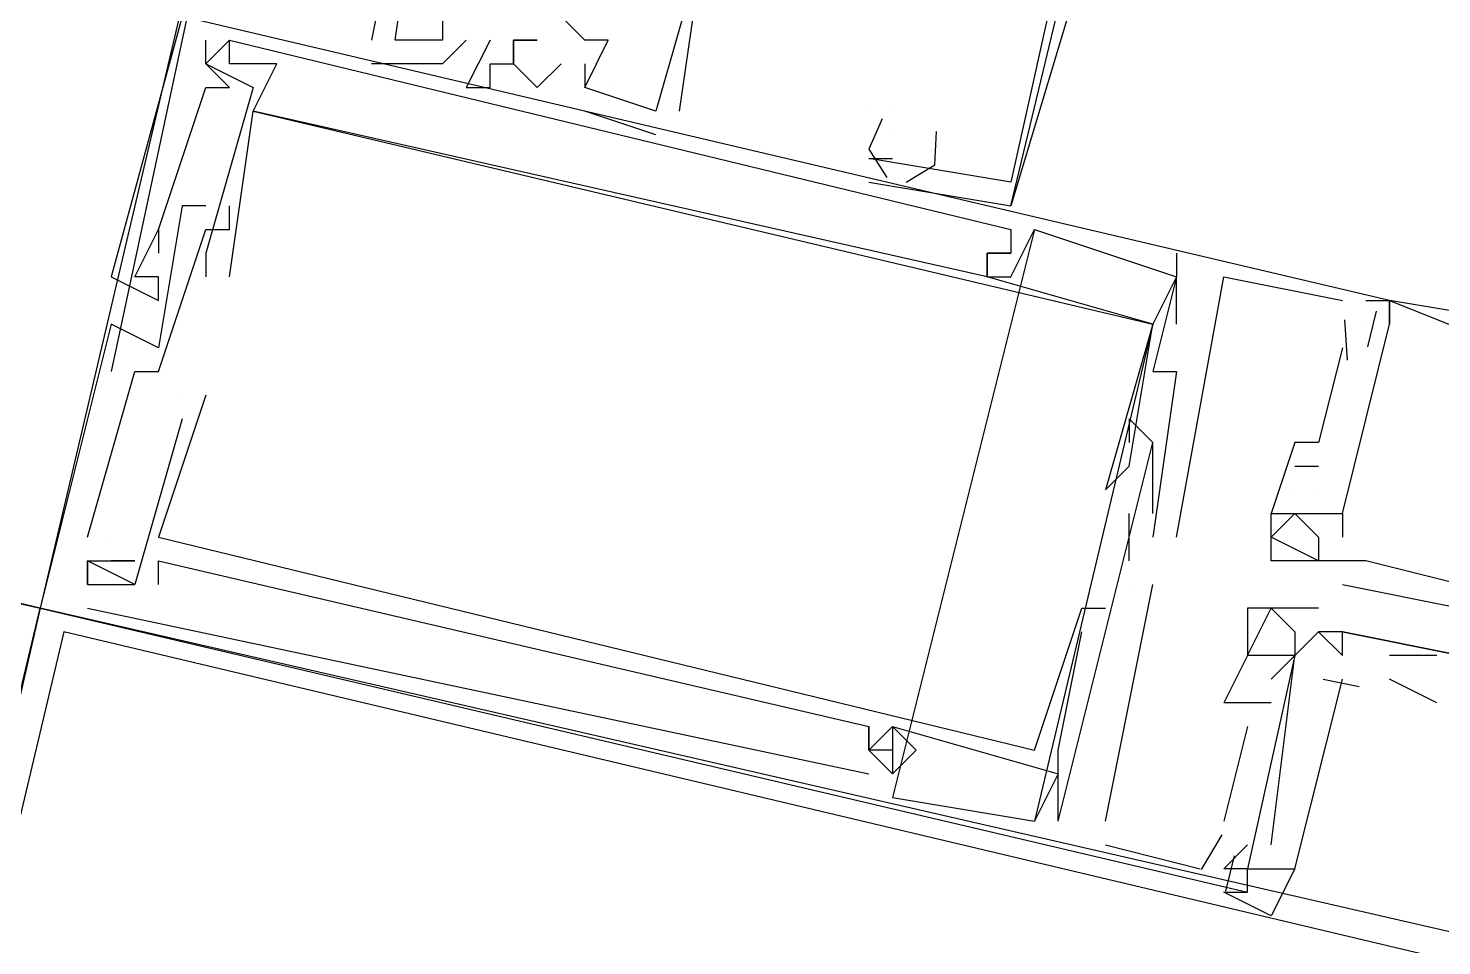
# Model space of a CAD drawing. Header units: feet. Extents: x -84 to 198, y -22 to 181.
# Drawn here: x 130.727 to 131.523, y 90.361 to 90.878 of the extents above; entities that cross this region are included whole.
import ezdxf

# ---------------------------------------------------------------- set-up
doc = ezdxf.new("R2010")
doc.units = ezdxf.units.FT
doc.layers.add('A-LINEA', color=7, linetype='CONTINUOUS')

msp = doc.modelspace()

# ---------------------------------------------------------------- linework, layer by layer
at = {"layer": 'A-LINEA'}
for p, q in [((130.8533, 91.0578), (130.7733, 90.6844)), ((130.84, 91.0044), (130.7333, 90.5511)), ((130.84, 91.0044), (130.7333, 90.5511)), ((131.32, 90.9111), (131.28, 90.7778)), ((131.32, 90.9111), (131.28, 90.7778)), ((131.32, 90.9111), (131.28, 90.7778)), ((130.84, 90.8711), (130.84, 90.8711)), ((130.84, 90.8711), (130.84, 90.8711)), ((130.84, 90.8711), (130.84, 90.8711)), ((130.84, 90.8711), (130.84, 90.8711)), ((130.84, 90.8711), (130.84, 90.8711)), ((130.84, 90.8711), (130.84, 90.8711)), ((130.92, 90.8711), (130.92, 90.8711)), ((130.92, 90.8711), (130.92, 90.8711)), ((130.92, 90.8711), (130.92, 90.8711)), ((130.9333, 90.8711), (130.9333, 90.8711)), ((130.9333, 90.8711), (130.9333, 90.8711)), ((130.9333, 90.8711), (130.9333, 90.8711)), ((130.96, 90.8711), (130.96, 90.8711)), ((130.96, 90.8711), (130.96, 90.8711)), ((130.96, 90.8711), (130.96, 90.8711)), ((130.9733, 90.8711), (130.9733, 90.8711)), ((130.9733, 90.8711), (130.9733, 90.8711)), ((130.9733, 90.8711), (130.9733, 90.8711)), ((130.9867, 90.8711), (130.9867, 90.8711)), ((130.9867, 90.8711), (130.9867, 90.8711)), ((130.9867, 90.8711), (130.9867, 90.8711)), ((131, 90.8711), (131, 90.8711)), ((131, 90.8711), (131, 90.8711)), ((131, 90.8711), (131, 90.8711)), ((131.04, 90.8711), (131.04, 90.8711)), ((131.04, 90.8711), (131.04, 90.8711)), ((131.04, 90.8711), (131.04, 90.8711)), ((131.0533, 90.8711), (131.0533, 90.8711)), ((131.0533, 90.8711), (131.0533, 90.8711)), ((131.0533, 90.8711), (131.0533, 90.8711)), ((130.8267, 90.8578), (130.8267, 90.8578)), ((130.8267, 90.8578), (130.8267, 90.8578)), ((130.8267, 90.8578), (130.8267, 90.8578)), ((130.8267, 90.8578), (130.8267, 90.8578)), ((130.8267, 90.8578), (130.8267, 90.8578)), ((130.8267, 90.8578), (130.8267, 90.8578)), ((130.84, 90.8578), (130.84, 90.8578)), ((130.84, 90.8578), (130.84, 90.8578)), ((130.84, 90.8578), (130.84, 90.8578)), ((130.8667, 90.8578), (130.8667, 90.8578)), ((130.8667, 90.8578), (130.8667, 90.8578)), ((130.8667, 90.8578), (130.8667, 90.8578)), ((130.92, 90.8578), (130.92, 90.8578)), ((130.92, 90.8578), (130.92, 90.8578)), ((130.92, 90.8578), (130.92, 90.8578)), ((130.96, 90.8578), (130.96, 90.8578)), ((130.96, 90.8578), (130.96, 90.8578)), ((130.96, 90.8578), (130.96, 90.8578)), ((130.9867, 90.8578), (130.9867, 90.8578)), ((130.9867, 90.8578), (130.9867, 90.8578)), ((130.9867, 90.8578), (130.9867, 90.8578)), ((131, 90.8578), (131, 90.8578)), ((131, 90.8578), (131, 90.8578)), ((131, 90.8578), (131, 90.8578)), ((131.0267, 90.8578), (131.0267, 90.8578)), ((131.0267, 90.8578), (131.0267, 90.8578)), ((131.0267, 90.8578), (131.0267, 90.8578)), ((131.04, 90.8578), (131.04, 90.8578)), ((131.04, 90.8578), (131.04, 90.8578)), ((131.04, 90.8578), (131.04, 90.8578)), ((130.8267, 90.8444), (130.8267, 90.8444)), ((130.8267, 90.8444), (130.8267, 90.8444)), ((130.8267, 90.8444), (130.8267, 90.8444)), ((130.84, 90.8444), (130.84, 90.8444)), ((130.84, 90.8444), (130.84, 90.8444)), ((130.84, 90.8444), (130.84, 90.8444)), ((130.8533, 90.8444), (130.8533, 90.8444)), ((130.8533, 90.8444), (130.8533, 90.8444)), ((130.8533, 90.8444), (130.8533, 90.8444)), ((130.9733, 90.8444), (130.9733, 90.8444)), ((130.9733, 90.8444), (130.9733, 90.8444)), ((130.9733, 90.8444), (130.9733, 90.8444)), ((130.9867, 90.8444), (130.9867, 90.8444)), ((130.9867, 90.8444), (130.9867, 90.8444)), ((130.9867, 90.8444), (130.9867, 90.8444)), ((131.0133, 90.8444), (131.0133, 90.8444)), ((131.0133, 90.8444), (131.0133, 90.8444)), ((131.0133, 90.8444), (131.0133, 90.8444)), ((131.04, 90.8444), (131.04, 90.8444)), ((131.04, 90.8444), (131.04, 90.8444)), ((131.04, 90.8444), (131.04, 90.8444)), ((131.04, 90.8444), (131.04, 90.8444)), ((131.04, 90.8444), (131.04, 90.8444)), ((131.04, 90.8444), (131.04, 90.8444)), ((131.0533, 90.8444), (131.0533, 90.8444)), ((131.0533, 90.8444), (131.0533, 90.8444)), ((131.0533, 90.8444), (131.0533, 90.8444)), ((130.8533, 90.8311), (130.8533, 90.8311)), ((130.8533, 90.8311), (130.8533, 90.8311)), ((130.8533, 90.8311), (130.8533, 90.8311)), ((130.8533, 90.8311), (130.8533, 90.8311)), ((130.8533, 90.8311), (130.8533, 90.8311)), ((130.8533, 90.8311), (130.8533, 90.8311)), ((131.08, 90.8178), (131.04, 90.8311)), ((131.04, 90.8311), (131.04, 90.8311)), ((131.08, 90.8178), (131.04, 90.8311)), ((131.04, 90.8311), (131.04, 90.8311)), ((131.08, 90.8178), (131.04, 90.8311)), ((131.04, 90.8311), (131.04, 90.8311)), ((131.08, 90.8311), (131.08, 90.8311)), ((131.08, 90.8311), (131.08, 90.8311)), ((131.08, 90.8311), (131.08, 90.8311)), ((131.08, 90.8311), (131.08, 90.8311)), ((131.08, 90.8311), (131.08, 90.8311)), ((131.08, 90.8311), (131.08, 90.8311)), ((131.0933, 90.8311), (131.0933, 90.8311)), ((131.0933, 90.8311), (131.0933, 90.8311)), ((131.0933, 90.8311), (131.0933, 90.8311)), ((131.2, 90.8311), (131.2, 90.8311)), ((131.2, 90.8311), (131.2, 90.8311)), ((131.2, 90.8311), (131.2, 90.8311)), ((131.2, 90.8311), (131.2, 90.8311)), ((131.2, 90.8311), (131.2, 90.8311)), ((131.2, 90.8311), (131.2, 90.8311)), ((131.2133, 90.8311), (131.2133, 90.8311)), ((131.2133, 90.8311), (131.2133, 90.8311)), ((131.2133, 90.8311), (131.2133, 90.8311)), ((131.2133, 90.8311), (131.2133, 90.8311)), ((131.2133, 90.8311), (131.2133, 90.8311)), ((131.2133, 90.8311), (131.2133, 90.8311)), ((131.08, 90.8178), (131.08, 90.8178)), ((131.08, 90.8178), (131.08, 90.8178)), ((131.08, 90.8178), (131.08, 90.8178)), ((131.2133, 90.8178), (131.2133, 90.8178)), ((131.2133, 90.8178), (131.2133, 90.8178)), ((131.2133, 90.8178), (131.2133, 90.8178)), ((131.2, 90.8044), (131.2, 90.8044)), ((131.2, 90.8044), (131.2, 90.8044)), ((131.2, 90.8044), (131.2, 90.8044)), ((131.2, 90.8044), (131.2, 90.8044)), ((131.2, 90.8044), (131.2, 90.8044)), ((131.2, 90.8044), (131.2, 90.8044)), ((131.2, 90.8044), (131.2, 90.8044)), ((131.2, 90.8044), (131.2, 90.8044)), ((131.2, 90.8044), (131.2, 90.8044)), ((131.2133, 90.8044), (131.2133, 90.8044)), ((131.2133, 90.8044), (131.2133, 90.8044)), ((131.2133, 90.8044), (131.2133, 90.8044)), ((131.2, 90.7911), (131.28, 90.7778)), ((131.2, 90.7911), (131.2, 90.7911)), ((131.2, 90.7911), (131.28, 90.7778)), ((131.2, 90.7911), (131.2, 90.7911)), ((131.2, 90.7911), (131.28, 90.7778)), ((131.2, 90.7911), (131.2, 90.7911)), ((131.28, 90.7911), (131.28, 90.7911)), ((131.28, 90.7911), (131.28, 90.7911)), ((131.28, 90.7911), (131.28, 90.7911)), ((130.8133, 90.7778), (130.8133, 90.7778)), ((130.8133, 90.7778), (130.8133, 90.7778)), ((130.8133, 90.7778), (130.8133, 90.7778)), ((130.8267, 90.7778), (130.8267, 90.7778)), ((130.8267, 90.7778), (130.8267, 90.7778)), ((130.8267, 90.7778), (130.8267, 90.7778)), ((130.84, 90.7778), (130.84, 90.7778)), ((130.84, 90.7778), (130.84, 90.7778)), ((130.84, 90.7778), (130.84, 90.7778)), ((131.28, 90.7778), (131.28, 90.7778)), ((131.28, 90.7778), (131.28, 90.7778)), ((131.28, 90.7778), (131.28, 90.7778)), ((130.8, 90.7644), (130.8, 90.7644)), ((130.8, 90.7644), (130.8, 90.7644)), ((130.8, 90.7644), (130.8, 90.7644)), ((130.8, 90.7644), (130.8, 90.7644)), ((130.8, 90.7644), (130.8, 90.7644)), ((130.8, 90.7644), (130.8, 90.7644)), ((130.8267, 90.7644), (130.8267, 90.7644)), ((130.8267, 90.7644), (130.8267, 90.7644)), ((130.8267, 90.7644), (130.8267, 90.7644)), ((130.84, 90.7644), (130.84, 90.7644)), ((130.84, 90.7644), (130.84, 90.7644)), ((130.84, 90.7644), (130.84, 90.7644)), ((131.2933, 90.7644), (131.2133, 90.4444)), ((131.2933, 90.7644), (131.2133, 90.4444)), ((131.2933, 90.7644), (131.2133, 90.4444)), ((131.28, 90.7644), (131.28, 90.7644)), ((131.28, 90.7644), (131.28, 90.7644)), ((131.28, 90.7644), (131.28, 90.7644)), ((131.2933, 90.7644), (131.2933, 90.7644)), ((131.2933, 90.7644), (131.2933, 90.7644)), ((131.2933, 90.7644), (131.2933, 90.7644)), ((130.8, 90.7511), (130.8, 90.7511)), ((130.8, 90.7511), (130.8, 90.7511)), ((130.8, 90.7511), (130.8, 90.7511)), ((130.8267, 90.7511), (130.8267, 90.7511)), ((130.8267, 90.7511), (130.8267, 90.7511)), ((130.8267, 90.7511), (130.8267, 90.7511)), ((131.2667, 90.7511), (131.2667, 90.7511)), ((131.2667, 90.7511), (131.2667, 90.7511)), ((131.2667, 90.7511), (131.2667, 90.7511)), ((131.2667, 90.7511), (131.2667, 90.7511)), ((131.2667, 90.7511), (131.2667, 90.7511)), ((131.2667, 90.7511), (131.2667, 90.7511)), ((131.2667, 90.7511), (131.2667, 90.7511)), ((131.2667, 90.7511), (131.2667, 90.7511)), ((131.2667, 90.7511), (131.2667, 90.7511)), ((131.28, 90.7511), (131.28, 90.7511)), ((131.28, 90.7511), (131.28, 90.7511)), ((131.28, 90.7511), (131.28, 90.7511)), ((131.28, 90.7511), (131.28, 90.7511)), ((131.28, 90.7511), (131.28, 90.7511)), ((131.28, 90.7511), (131.28, 90.7511)), ((131.3733, 90.7511), (131.3733, 90.7378)), ((131.3733, 90.7511), (131.3733, 90.7378)), ((131.3733, 90.7511), (131.3733, 90.7378)), ((130.7733, 90.7378), (130.7733, 90.7378)), ((130.7733, 90.7378), (130.7733, 90.7378)), ((130.7733, 90.7378), (130.7733, 90.7378)), ((130.7867, 90.7378), (130.7867, 90.7378)), ((130.7867, 90.7378), (130.7867, 90.7378)), ((130.7867, 90.7378), (130.7867, 90.7378)), ((130.7867, 90.7378), (130.7867, 90.7378)), ((130.7867, 90.7378), (130.7867, 90.7378)), ((130.7867, 90.7378), (130.7867, 90.7378)), ((130.8, 90.7378), (130.8, 90.7378)), ((130.8, 90.7378), (130.8, 90.7378)), ((130.8, 90.7378), (130.8, 90.7378)), ((130.8267, 90.7378), (130.8267, 90.7378)), ((130.8267, 90.7378), (130.8267, 90.7378)), ((130.8267, 90.7378), (130.8267, 90.7378)), ((130.84, 90.7378), (130.84, 90.7378)), ((130.84, 90.7378), (130.84, 90.7378)), ((130.84, 90.7378), (130.84, 90.7378)), ((131.2667, 90.7378), (131.2667, 90.7378)), ((131.2667, 90.7378), (131.2667, 90.7378)), ((131.2667, 90.7378), (131.2667, 90.7378)), ((131.2667, 90.7378), (131.2667, 90.7378)), ((131.2667, 90.7378), (131.2667, 90.7378)), ((131.2667, 90.7378), (131.2667, 90.7378)), ((131.2667, 90.7378), (131.2667, 90.7378)), ((131.2667, 90.7378), (131.2667, 90.7378)), ((131.2667, 90.7378), (131.2667, 90.7378)), ((131.28, 90.7378), (131.28, 90.7378)), ((131.28, 90.7378), (131.28, 90.7378)), ((131.28, 90.7378), (131.28, 90.7378)), ((131.3733, 90.7111), (131.3733, 90.7378)), ((131.3733, 90.7378), (131.3733, 90.7378)), ((131.3733, 90.7378), (131.3733, 90.7378)), ((131.3733, 90.7111), (131.3733, 90.7378)), ((131.3733, 90.7378), (131.3733, 90.7378)), ((131.3733, 90.7378), (131.3733, 90.7378)), ((131.3733, 90.7111), (131.3733, 90.7378)), ((131.3733, 90.7378), (131.3733, 90.7378)), ((131.3733, 90.7378), (131.3733, 90.7378)), ((131.4, 90.7378), (131.4, 90.7378)), ((131.4, 90.7378), (131.4, 90.7378)), ((131.4, 90.7378), (131.4, 90.7378)), ((130.8, 90.7244), (130.8, 90.7244)), ((130.8, 90.7244), (130.8, 90.7244)), ((130.8, 90.7244), (130.8, 90.7244)), ((131.4667, 90.7244), (131.4667, 90.7244)), ((131.4667, 90.7244), (131.4667, 90.7244)), ((131.4667, 90.7244), (131.4667, 90.7244)), ((131.48, 90.7244), (131.48, 90.7244)), ((131.48, 90.7244), (131.48, 90.7244)), ((131.48, 90.7244), (131.48, 90.7244)), ((131.4933, 90.7244), (131.4933, 90.7244)), ((131.4933, 90.7244), (131.4933, 90.7244)), ((131.4933, 90.7244), (131.4933, 90.7244)), ((131.4933, 90.7244), (131.4933, 90.7244)), ((131.4933, 90.7244), (131.4933, 90.7244)), ((131.4933, 90.7244), (131.4933, 90.7244)), ((131.4933, 90.7244), (131.4933, 90.7244)), ((131.4933, 90.7244), (131.4933, 90.7244)), ((131.4933, 90.7244), (131.4933, 90.7244)), ((131.4857, 90.7184), (131.4809, 90.6984)), ((131.4857, 90.7184), (131.4809, 90.6984)), ((131.4857, 90.7184), (131.4809, 90.6984)), ((130.7733, 90.7111), (130.7733, 90.7111)), ((130.7733, 90.7111), (130.7733, 90.7111)), ((130.7733, 90.7111), (130.7733, 90.7111)), ((131.36, 90.7111), (131.2933, 90.4311)), ((131.36, 90.7111), (131.2933, 90.4311)), ((131.36, 90.7111), (131.2933, 90.4311)), ((131.36, 90.7111), (131.36, 90.7111)), ((131.36, 90.7111), (131.36, 90.7111)), ((131.36, 90.7111), (131.36, 90.7111)), ((131.36, 90.7111), (131.36, 90.7111)), ((131.36, 90.7111), (131.36, 90.7111)), ((131.36, 90.7111), (131.36, 90.7111)), ((131.36, 90.7111), (131.36, 90.7111)), ((131.36, 90.7111), (131.36, 90.7111)), ((131.36, 90.7111), (131.36, 90.7111)), ((131.3733, 90.7111), (131.3733, 90.7111)), ((131.3733, 90.7111), (131.3733, 90.7111)), ((131.3733, 90.7111), (131.3733, 90.7111)), ((131.4679, 90.7135), (131.4695, 90.6909)), ((131.4679, 90.7135), (131.4695, 90.6909)), ((131.4679, 90.7135), (131.4695, 90.6909)), ((131.48, 90.7111), (131.48, 90.7111)), ((131.48, 90.7111), (131.48, 90.7111)), ((131.48, 90.7111), (131.48, 90.7111)), ((131.48, 90.7111), (131.48, 90.7111)), ((131.48, 90.7111), (131.48, 90.7111)), ((131.48, 90.7111), (131.48, 90.7111)), ((131.4933, 90.7111), (131.4933, 90.7111)), ((131.4933, 90.7111), (131.4933, 90.7111)), ((131.4933, 90.7111), (131.4933, 90.7111)), ((131.4933, 90.7111), (131.4933, 90.7111)), ((131.4933, 90.7111), (131.4933, 90.7111)), ((131.4933, 90.7111), (131.4933, 90.7111)), ((131.4933, 90.7111), (131.4933, 90.7111)), ((131.4933, 90.7111), (131.4933, 90.7111)), ((131.4933, 90.7111), (131.4933, 90.7111)), ((130.8, 90.6978), (130.8, 90.6978)), ((130.8, 90.6978), (130.8, 90.6978)), ((130.8, 90.6978), (130.8, 90.6978)), ((131.4667, 90.6978), (131.4667, 90.6978)), ((131.4667, 90.6978), (131.4667, 90.6978)), ((131.4667, 90.6978), (131.4667, 90.6978)), ((130.7867, 90.6844), (130.7867, 90.6844)), ((130.7867, 90.6844), (130.7867, 90.6844)), ((130.7867, 90.6844), (130.7867, 90.6844)), ((130.8, 90.6844), (130.8, 90.6844)), ((130.8, 90.6844), (130.8, 90.6844)), ((130.8, 90.6844), (130.8, 90.6844)), ((131.36, 90.6844), (131.36, 90.6844)), ((131.36, 90.6844), (131.36, 90.6844)), ((131.36, 90.6844), (131.36, 90.6844)), ((131.3733, 90.6844), (131.3733, 90.6844)), ((131.3733, 90.6844), (131.3733, 90.6844)), ((131.3733, 90.6844), (131.3733, 90.6844)), ((130.8133, 90.6711), (130.8133, 90.6711)), ((130.8133, 90.6711), (130.8133, 90.6711)), ((130.8133, 90.6711), (130.8133, 90.6711)), ((130.8133, 90.6711), (130.8133, 90.6711)), ((130.8133, 90.6711), (130.8133, 90.6711)), ((130.8133, 90.6711), (130.8133, 90.6711)), ((130.8267, 90.6711), (130.8267, 90.6711)), ((130.8267, 90.6711), (130.8267, 90.6711)), ((130.8267, 90.6711), (130.8267, 90.6711)), ((130.8133, 90.6578), (130.8133, 90.6578)), ((130.8133, 90.6578), (130.8133, 90.6578)), ((130.8133, 90.6578), (130.8133, 90.6578)), ((131.3467, 90.6578), (131.3467, 90.6578)), ((131.3467, 90.6578), (131.3467, 90.6578)), ((131.3467, 90.6578), (131.3467, 90.6578)), ((131.3467, 90.6444), (131.3467, 90.6444)), ((131.3467, 90.6444), (131.3467, 90.6444)), ((131.3467, 90.6444), (131.3467, 90.6444)), ((131.36, 90.6444), (131.36, 90.6444)), ((131.36, 90.6444), (131.36, 90.6444)), ((131.36, 90.6444), (131.36, 90.6444)), ((131.36, 90.6444), (131.36, 90.6444)), ((131.36, 90.6444), (131.36, 90.6444)), ((131.36, 90.6444), (131.36, 90.6444)), ((131.36, 90.6444), (131.36, 90.6444)), ((131.36, 90.6444), (131.36, 90.6444)), ((131.36, 90.6444), (131.36, 90.6444)), ((131.3733, 90.6444), (131.3733, 90.6444)), ((131.3733, 90.6444), (131.3733, 90.6444)), ((131.3733, 90.6444), (131.3733, 90.6444)), ((131.3733, 90.6444), (131.3733, 90.6444)), ((131.3733, 90.6444), (131.3733, 90.6444)), ((131.3733, 90.6444), (131.3733, 90.6444)), ((131.44, 90.6444), (131.44, 90.6444)), ((131.44, 90.6444), (131.44, 90.6444)), ((131.44, 90.6444), (131.44, 90.6444)), ((131.4533, 90.6444), (131.4533, 90.6444)), ((131.4533, 90.6444), (131.4533, 90.6444)), ((131.4533, 90.6444), (131.4533, 90.6444)), ((131.3467, 90.6311), (131.3467, 90.6311)), ((131.3467, 90.6311), (131.3467, 90.6311)), ((131.3467, 90.6311), (131.3467, 90.6311)), ((131.44, 90.6311), (131.44, 90.6311)), ((131.44, 90.6311), (131.4533, 90.6311)), ((131.44, 90.6311), (131.44, 90.6311)), ((131.44, 90.6311), (131.44, 90.6311)), ((131.44, 90.6311), (131.4533, 90.6311)), ((131.44, 90.6311), (131.44, 90.6311)), ((131.44, 90.6311), (131.44, 90.6311)), ((131.44, 90.6311), (131.4533, 90.6311)), ((131.44, 90.6311), (131.44, 90.6311)), ((131.4533, 90.6311), (131.4533, 90.6311)), ((131.4533, 90.6311), (131.4533, 90.6311)), ((131.4533, 90.6311), (131.4533, 90.6311)), ((130.44, 90.6178), (130.7333, 90.5511)), ((131.3333, 90.6178), (131.3333, 90.6178)), ((131.3333, 90.6178), (131.3333, 90.6178)), ((131.3333, 90.6178), (131.3333, 90.6178)), ((131.36, 90.6178), (131.36, 90.6178)), ((131.36, 90.6178), (131.36, 90.6178)), ((131.36, 90.6178), (131.36, 90.6178)), ((131.36, 90.6178), (131.36, 90.6178)), ((131.36, 90.6178), (131.36, 90.6178)), ((131.36, 90.6178), (131.36, 90.6178)), ((131.44, 90.6178), (131.44, 90.6178)), ((131.44, 90.6178), (131.44, 90.6178)), ((131.44, 90.6178), (131.44, 90.6178)), ((131.44, 90.6178), (131.44, 90.6178)), ((131.44, 90.6178), (131.44, 90.6178)), ((131.44, 90.6178), (131.44, 90.6178)), ((131.4533, 90.6178), (131.4533, 90.6178)), ((131.4533, 90.6178), (131.4533, 90.6178)), ((131.4533, 90.6178), (131.4533, 90.6178)), ((131.4533, 90.6178), (131.4533, 90.6178)), ((131.4533, 90.6178), (131.4533, 90.6178)), ((131.4533, 90.6178), (131.4533, 90.6178)), ((131.3467, 90.5778), (131.3467, 90.6044)), ((131.3467, 90.6044), (131.3467, 90.6044)), ((131.3467, 90.5778), (131.3467, 90.6044)), ((131.3467, 90.6044), (131.3467, 90.6044)), ((131.3467, 90.5778), (131.3467, 90.6044)), ((131.3467, 90.6044), (131.3467, 90.6044)), ((131.36, 90.6044), (131.36, 90.6044)), ((131.36, 90.6044), (131.36, 90.6044)), ((131.36, 90.6044), (131.36, 90.6044)), ((131.4267, 90.6044), (131.4267, 90.6044)), ((131.4267, 90.6044), (131.4267, 90.6044)), ((131.4267, 90.6044), (131.4267, 90.6044)), ((131.4267, 90.6044), (131.4267, 90.6044)), ((131.4267, 90.6044), (131.4267, 90.6044)), ((131.4267, 90.6044), (131.4267, 90.6044)), ((131.44, 90.6044), (131.44, 90.6044)), ((131.44, 90.6044), (131.44, 90.6044)), ((131.44, 90.6044), (131.44, 90.6044)), ((131.44, 90.6044), (131.44, 90.6044)), ((131.44, 90.6044), (131.44, 90.6044)), ((131.44, 90.6044), (131.44, 90.6044)), ((131.44, 90.6044), (131.44, 90.6044)), ((131.44, 90.6044), (131.44, 90.6044)), ((131.44, 90.6044), (131.44, 90.6044)), ((131.4533, 90.6044), (131.4533, 90.6044)), ((131.4533, 90.6044), (131.4533, 90.6044)), ((131.4533, 90.6044), (131.4533, 90.6044)), ((131.4533, 90.6044), (131.4533, 90.6044)), ((131.4533, 90.6044), (131.4533, 90.6044)), ((131.4533, 90.6044), (131.4533, 90.6044)), ((131.4667, 90.6044), (131.4667, 90.6044)), ((131.4667, 90.6044), (131.4667, 90.6044)), ((131.4667, 90.6044), (131.4667, 90.6044)), ((131.4667, 90.6044), (131.4667, 90.6044)), ((131.4667, 90.6044), (131.4667, 90.6044)), ((131.4667, 90.6044), (131.4667, 90.6044)), ((130.76, 90.5911), (130.76, 90.5911)), ((130.76, 90.5911), (130.76, 90.5911)), ((130.76, 90.5911), (130.76, 90.5911)), ((130.7733, 90.5911), (130.7733, 90.5911)), ((130.7733, 90.5911), (130.7733, 90.5911)), ((130.7733, 90.5911), (130.7733, 90.5911)), ((130.8, 90.5911), (130.8, 90.5911)), ((130.8, 90.5911), (130.8, 90.5911)), ((130.8, 90.5911), (130.8, 90.5911)), ((131.36, 90.5911), (131.36, 90.5911)), ((131.36, 90.5911), (131.36, 90.5911)), ((131.36, 90.5911), (131.36, 90.5911)), ((131.3733, 90.5911), (131.3733, 90.5911)), ((131.3733, 90.5911), (131.3733, 90.5911)), ((131.3733, 90.5911), (131.3733, 90.5911)), ((131.4267, 90.5911), (131.4267, 90.5911)), ((131.4267, 90.5911), (131.4267, 90.5911)), ((131.4267, 90.5911), (131.4267, 90.5911)), ((131.4533, 90.5911), (131.4533, 90.5911)), ((131.4533, 90.5911), (131.4533, 90.5911)), ((131.4533, 90.5911), (131.4533, 90.5911)), ((131.4667, 90.5911), (131.4667, 90.5911)), ((131.4667, 90.5911), (131.4667, 90.5911)), ((131.4667, 90.5911), (131.4667, 90.5911)), ((130.76, 90.5778), (130.76, 90.5778)), ((130.76, 90.5778), (130.76, 90.5778)), ((130.76, 90.5778), (130.76, 90.5778)), ((130.76, 90.5778), (130.76, 90.5778)), ((130.76, 90.5778), (130.76, 90.5778)), ((130.76, 90.5778), (130.76, 90.5778)), ((130.7733, 90.5778), (130.7733, 90.5778)), ((130.7733, 90.5778), (130.7733, 90.5778)), ((130.7733, 90.5778), (130.7733, 90.5778)), ((130.7867, 90.5778), (130.7867, 90.5778)), ((130.7867, 90.5778), (130.7867, 90.5778)), ((130.7867, 90.5778), (130.7867, 90.5778)), ((130.8, 90.5778), (130.8, 90.5778)), ((130.8, 90.5778), (130.8, 90.5778)), ((130.8, 90.5778), (130.8, 90.5778)), ((131.3467, 90.5778), (131.3467, 90.5778)), ((131.3467, 90.5778), (131.3467, 90.5778)), ((131.3467, 90.5778), (131.3467, 90.5778)), ((131.4267, 90.5778), (131.4267, 90.5778)), ((131.4267, 90.5778), (131.4267, 90.5778)), ((131.4267, 90.5778), (131.4267, 90.5778)), ((131.44, 90.5778), (131.44, 90.5778)), ((131.44, 90.5778), (131.44, 90.5778)), ((131.44, 90.5778), (131.44, 90.5778)), ((131.4533, 90.5778), (131.4533, 90.5778)), ((131.4533, 90.5778), (131.4533, 90.5778)), ((131.4533, 90.5778), (131.4533, 90.5778)), ((131.4533, 90.5778), (131.4533, 90.5778)), ((131.4533, 90.5778), (131.4533, 90.5778)), ((131.4533, 90.5778), (131.4533, 90.5778)), ((131.4533, 90.5778), (131.4533, 90.5778)), ((131.4533, 90.5778), (131.4533, 90.5778)), ((131.4533, 90.5778), (131.4533, 90.5778)), ((131.4667, 90.5778), (131.4667, 90.5778)), ((131.4667, 90.5778), (131.4667, 90.5778)), ((131.4667, 90.5778), (131.4667, 90.5778)), ((131.4667, 90.5778), (131.4667, 90.5778)), ((131.4667, 90.5778), (131.4667, 90.5778)), ((131.4667, 90.5778), (131.4667, 90.5778)), ((131.4667, 90.5778), (131.4667, 90.5778)), ((131.4667, 90.5778), (131.4667, 90.5778)), ((131.4667, 90.5778), (131.4667, 90.5778)), ((131.4667, 90.5778), (131.4667, 90.5778)), ((131.4667, 90.5778), (131.4667, 90.5778)), ((131.4667, 90.5778), (131.4667, 90.5778)), ((131.4667, 90.5778), (131.4667, 90.5778)), ((131.4667, 90.5778), (131.4667, 90.5778)), ((131.4667, 90.5778), (131.4667, 90.5778)), ((131.48, 90.5778), (131.48, 90.5778)), ((131.48, 90.5778), (131.48, 90.5778)), ((131.48, 90.5778), (131.48, 90.5778)), ((131.48, 90.5778), (131.48, 90.5778)), ((131.48, 90.5778), (131.48, 90.5778)), ((131.48, 90.5778), (131.48, 90.5778)), ((130.76, 90.5644), (130.76, 90.5644)), ((130.76, 90.5644), (130.76, 90.5644)), ((130.76, 90.5644), (130.76, 90.5644)), ((130.76, 90.5644), (130.76, 90.5644)), ((130.76, 90.5644), (130.76, 90.5644)), ((130.76, 90.5644), (130.76, 90.5644)), ((130.7733, 90.5644), (130.7733, 90.5644)), ((130.7733, 90.5644), (130.7733, 90.5644)), ((130.7733, 90.5644), (130.7733, 90.5644)), ((130.7867, 90.5644), (130.7867, 90.5644)), ((130.7867, 90.5644), (130.7867, 90.5644)), ((130.7867, 90.5644), (130.7867, 90.5644)), ((130.7867, 90.5644), (130.7867, 90.5644)), ((130.7867, 90.5644), (130.7867, 90.5644)), ((130.7867, 90.5644), (130.7867, 90.5644)), ((130.8, 90.5644), (130.8, 90.5644)), ((130.8, 90.5644), (130.8, 90.5644)), ((130.8, 90.5644), (130.8, 90.5644)), ((131.3333, 90.4311), (131.36, 90.5644)), ((131.3333, 90.4311), (131.36, 90.5644)), ((131.3333, 90.4311), (131.36, 90.5644)), ((131.3467, 90.5644), (131.3467, 90.5644)), ((131.3467, 90.5644), (131.3467, 90.5644)), ((131.3467, 90.5644), (131.3467, 90.5644)), ((131.3467, 90.5644), (131.3467, 90.5644)), ((131.3467, 90.5644), (131.3467, 90.5644)), ((131.3467, 90.5644), (131.3467, 90.5644)), ((131.36, 90.5644), (131.36, 90.5644)), ((131.36, 90.5644), (131.36, 90.5644)), ((131.36, 90.5644), (131.36, 90.5644)), ((131.4667, 90.5644), (131.4667, 90.5644)), ((131.4667, 90.5644), (131.4667, 90.5644)), ((131.4667, 90.5644), (131.4667, 90.5644)), ((130.7333, 90.5511), (130.7333, 90.5511)), ((130.7333, 90.5511), (130.7333, 90.5511)), ((130.7333, 90.5511), (130.7333, 90.5511)), ((130.76, 90.5511), (131.2, 90.4578)), ((130.76, 90.5511), (130.76, 90.5511)), ((130.76, 90.5511), (131.2, 90.4578)), ((130.76, 90.5511), (130.76, 90.5511)), ((130.76, 90.5511), (131.2, 90.4578)), ((130.76, 90.5511), (130.76, 90.5511)), ((131.32, 90.5511), (131.32, 90.5511)), ((131.32, 90.5511), (131.32, 90.5511)), ((131.32, 90.5511), (131.32, 90.5511)), ((131.3333, 90.5511), (131.3333, 90.5511)), ((131.3333, 90.5511), (131.3333, 90.5511)), ((131.3333, 90.5511), (131.3333, 90.5511)), ((131.4133, 90.5511), (131.4133, 90.5511)), ((131.4267, 90.5511), (131.4267, 90.5511)), ((131.4267, 90.5511), (131.4267, 90.5511)), ((131.44, 90.5511), (131.44, 90.5511)), ((131.4533, 90.5511), (131.4533, 90.5511)), ((131.32, 90.5378), (131.32, 90.5378)), ((131.32, 90.5378), (131.32, 90.5378)), ((131.32, 90.5378), (131.32, 90.5378)), ((131.3333, 90.5378), (131.3333, 90.5378)), ((131.3333, 90.5378), (131.3333, 90.5378)), ((131.3333, 90.5378), (131.3333, 90.5378)), ((131.44, 90.5378), (131.44, 90.5378)), ((131.4533, 90.5378), (131.4533, 90.5378)), ((131.4533, 90.5378), (131.4533, 90.5378)), ((131.4533, 90.5378), (131.4533, 90.5378)), ((131.4667, 90.5378), (131.4667, 90.5378)), ((131.4667, 90.5378), (131.4667, 90.5378)), ((131.4133, 90.5244), (131.4, 90.4978)), ((131.4133, 90.5244), (131.4, 90.4978)), ((131.4133, 90.5244), (131.4, 90.4978)), ((131.44, 90.5244), (131.4133, 90.5244)), ((131.4133, 90.5244), (131.4133, 90.5244)), ((131.4133, 90.5244), (131.4133, 90.5244)), ((131.4133, 90.5244), (131.4133, 90.5244)), ((131.4133, 90.5244), (131.4133, 90.5244)), ((131.4133, 90.5244), (131.4133, 90.5244)), ((131.4267, 90.5244), (131.4267, 90.5244)), ((131.4267, 90.5244), (131.4267, 90.5244)), ((131.4267, 90.5244), (131.4267, 90.5244)), ((131.44, 90.5244), (131.44, 90.5244)), ((131.44, 90.5244), (131.44, 90.5244)), ((131.44, 90.5244), (131.44, 90.5244)), ((131.44, 90.5244), (131.44, 90.5244)), ((131.44, 90.5244), (131.44, 90.5244)), ((131.4667, 90.5244), (131.4667, 90.5244)), ((131.4133, 90.5111), (131.4133, 90.5111)), ((131.4133, 90.5111), (131.4133, 90.5111)), ((131.4133, 90.5111), (131.4133, 90.5111)), ((131.4133, 90.5111), (131.4133, 90.5111)), ((131.4133, 90.5111), (131.4133, 90.5111)), ((131.4133, 90.5111), (131.4133, 90.5111)), ((131.4267, 90.5111), (131.4267, 90.5111)), ((131.4267, 90.5111), (131.4267, 90.5111)), ((131.4267, 90.5111), (131.4267, 90.5111)), ((131.4762, 90.5069), (131.4559, 90.5109)), ((131.4762, 90.5069), (131.4559, 90.5109)), ((131.4762, 90.5069), (131.4559, 90.5109)), ((131.52, 90.4978), (131.4933, 90.5111)), ((131.4133, 90.4978), (131.4, 90.4978)), ((131.4, 90.4978), (131.4, 90.4978)), ((131.4133, 90.4978), (131.4, 90.4978)), ((131.4, 90.4978), (131.4, 90.4978)), ((131.4133, 90.4978), (131.4, 90.4978)), ((131.4, 90.4978), (131.4, 90.4978)), ((131.4267, 90.4978), (131.4133, 90.4978)), ((131.4133, 90.4978), (131.4133, 90.4978)), ((131.4133, 90.4978), (131.4133, 90.4978)), ((131.4267, 90.4978), (131.4133, 90.4978)), ((131.4133, 90.4978), (131.4133, 90.4978)), ((131.4133, 90.4978), (131.4133, 90.4978)), ((131.4267, 90.4978), (131.4133, 90.4978)), ((131.4133, 90.4978), (131.4133, 90.4978)), ((131.4133, 90.4978), (131.4133, 90.4978)), ((131.4267, 90.4978), (131.4267, 90.4978)), ((131.4267, 90.4978), (131.4267, 90.4978)), ((131.4267, 90.4978), (131.4267, 90.4978)), ((131.2, 90.4844), (131.2, 90.4844)), ((131.2, 90.4844), (131.2, 90.4844)), ((131.2, 90.4844), (131.2, 90.4844)), ((131.2133, 90.4844), (131.2133, 90.4844)), ((131.2133, 90.4844), (131.2133, 90.4844)), ((131.2133, 90.4844), (131.2133, 90.4844)), ((131.2133, 90.4844), (131.2133, 90.4844)), ((131.2133, 90.4844), (131.2133, 90.4844)), ((131.2133, 90.4844), (131.2133, 90.4844)), ((131.4133, 90.4844), (131.4, 90.4311)), ((131.4133, 90.4844), (131.4, 90.4311)), ((131.4133, 90.4844), (131.4, 90.4311)), ((131.4133, 90.4844), (131.4133, 90.4844)), ((131.4133, 90.4844), (131.4133, 90.4844)), ((131.4133, 90.4844), (131.4133, 90.4844)), ((131.2, 90.4711), (131.2, 90.4711)), ((131.2, 90.4711), (131.2, 90.4711)), ((131.2, 90.4711), (131.2, 90.4711)), ((131.2, 90.4711), (131.2, 90.4711)), ((131.2, 90.4711), (131.2, 90.4711)), ((131.2, 90.4711), (131.2, 90.4711)), ((131.2133, 90.4711), (131.2133, 90.4711)), ((131.2133, 90.4711), (131.2133, 90.4711)), ((131.2133, 90.4711), (131.2133, 90.4711)), ((131.2133, 90.4711), (131.2133, 90.4711)), ((131.2133, 90.4711), (131.2133, 90.4711)), ((131.2133, 90.4711), (131.2133, 90.4711)), ((131.2267, 90.4711), (131.2267, 90.4711)), ((131.2267, 90.4711), (131.2267, 90.4711)), ((131.2267, 90.4711), (131.2267, 90.4711)), ((131.2933, 90.4711), (131.2933, 90.4711)), ((131.2933, 90.4711), (131.2933, 90.4711)), ((131.2933, 90.4711), (131.2933, 90.4711)), ((131.3067, 90.4711), (131.3067, 90.4711)), ((131.3067, 90.4711), (131.3067, 90.4711)), ((131.3067, 90.4711), (131.3067, 90.4711)), ((131.2, 90.4578), (131.2, 90.4578)), ((131.2, 90.4578), (131.2, 90.4578)), ((131.2, 90.4578), (131.2, 90.4578)), ((131.2133, 90.4578), (131.2133, 90.4578)), ((131.2133, 90.4578), (131.2133, 90.4578)), ((131.2133, 90.4578), (131.2133, 90.4578)), ((131.2133, 90.4578), (131.2133, 90.4578)), ((131.2133, 90.4578), (131.2133, 90.4578)), ((131.2133, 90.4578), (131.2133, 90.4578)), ((131.2133, 90.4578), (131.2133, 90.4578)), ((131.2133, 90.4578), (131.2133, 90.4578)), ((131.2133, 90.4578), (131.2133, 90.4578)), ((131.3067, 90.4578), (131.2933, 90.4311)), ((131.3067, 90.4578), (131.2933, 90.4311)), ((131.3067, 90.4578), (131.2933, 90.4311)), ((131.3067, 90.4578), (131.3067, 90.4578)), ((131.3067, 90.4578), (131.3067, 90.4578)), ((131.3067, 90.4578), (131.3067, 90.4578)), ((131.2133, 90.4444), (131.2933, 90.4311)), ((131.2133, 90.4444), (131.2133, 90.4444)), ((131.2133, 90.4444), (131.2933, 90.4311)), ((131.2133, 90.4444), (131.2133, 90.4444)), ((131.2133, 90.4444), (131.2933, 90.4311)), ((131.2133, 90.4444), (131.2133, 90.4444)), ((131.2933, 90.4311), (131.2933, 90.4311)), ((131.2933, 90.4311), (131.2933, 90.4311)), ((131.2933, 90.4311), (131.2933, 90.4311)), ((131.2933, 90.4311), (131.2933, 90.4311)), ((131.2933, 90.4311), (131.2933, 90.4311)), ((131.2933, 90.4311), (131.2933, 90.4311)), ((131.3067, 90.4311), (131.3067, 90.4311)), ((131.3067, 90.4311), (131.3067, 90.4311)), ((131.3067, 90.4311), (131.3067, 90.4311)), ((131.3067, 90.4311), (131.3067, 90.4311)), ((131.3067, 90.4311), (131.3067, 90.4311)), ((131.3067, 90.4311), (131.3067, 90.4311)), ((131.3333, 90.4311), (131.3333, 90.4311)), ((131.3333, 90.4311), (131.3333, 90.4311)), ((131.3333, 90.4311), (131.3333, 90.4311)), ((131.4, 90.4311), (131.4, 90.4311)), ((131.4, 90.4311), (131.4, 90.4311)), ((131.4, 90.4311), (131.4, 90.4311)), ((131.3988, 90.4235), (131.3872, 90.404)), ((131.3988, 90.4235), (131.3872, 90.404)), ((131.3988, 90.4235), (131.3872, 90.404)), ((131.3333, 90.4178), (131.3867, 90.4044)), ((131.3333, 90.4178), (131.3333, 90.4178)), ((131.3333, 90.4178), (131.3867, 90.4044)), ((131.3333, 90.4178), (131.3333, 90.4178)), ((131.3333, 90.4178), (131.3867, 90.4044)), ((131.3333, 90.4178), (131.3333, 90.4178)), ((131.3867, 90.4178), (131.3867, 90.4178)), ((131.3867, 90.4178), (131.3867, 90.4178)), ((131.3867, 90.4178), (131.3867, 90.4178)), ((131.4, 90.4044), (131.4133, 90.4178)), ((131.4133, 90.4178), (131.4133, 90.4178)), ((131.4133, 90.4178), (131.4133, 90.4178)), ((131.4133, 90.4178), (131.4133, 90.4178)), ((131.4133, 90.4178), (131.4133, 90.4178)), ((131.4133, 90.4178), (131.4133, 90.4178)), ((131.4133, 90.4178), (131.4133, 90.4178)), ((131.4267, 90.4178), (131.4267, 90.4178)), ((131.4267, 90.4178), (131.4267, 90.4178)), ((131.4267, 90.4178), (131.4267, 90.4178)), ((131.3867, 90.4044), (131.3867, 90.4044)), ((131.3867, 90.4044), (131.3867, 90.4044)), ((131.3867, 90.4044), (131.3867, 90.4044)), ((131.4, 90.4044), (131.4, 90.4044)), ((131.4, 90.4044), (131.4, 90.4044)), ((131.4, 90.4044), (131.4, 90.4044)), ((131.4057, 90.4117), (131.4009, 90.3917)), ((131.4057, 90.4117), (131.4009, 90.3917)), ((131.4057, 90.4117), (131.4009, 90.3917)), ((131.4133, 90.4044), (131.4133, 90.4044)), ((131.4133, 90.4044), (131.4133, 90.4044)), ((131.4133, 90.4044), (131.4133, 90.4044)), ((131.4133, 90.4044), (131.4133, 90.4044)), ((131.4133, 90.3911), (131.4133, 90.3911)), ((131.4133, 90.3911), (131.4133, 90.3911)), ((131.4133, 90.3911), (131.4133, 90.3911))]:
    msp.add_line(p, q, dxfattribs=at)
for points in [[(131.28, 90.7778), (131.7067, 92.5511), (132.1333, 94.3511)], [(131.04, 90.8444), (131.0533, 90.8711), (131.04, 90.8711), (131.0267, 90.8844), (131.0133, 90.8844), (131, 90.8844), (130.9867, 90.8844), (130.9733, 90.8844), (130.96, 90.8978), (130.96, 90.8711), (130.9333, 90.8711), (130.9467, 90.9644), (130.9467, 90.9778), (130.9467, 90.9644), (130.9467, 90.9911), (130.96, 90.9911), (130.9467, 90.9911), (130.96, 90.9911), (130.9467, 91.0044), (130.92, 90.8711), (130.92, 90.8711)], [(131.04, 90.8444), (131.0533, 90.8711), (131.04, 90.8711), (131.0267, 90.8844), (131.0133, 90.8844), (131, 90.8844), (130.9867, 90.8844), (130.9733, 90.8844), (130.96, 90.8978), (130.96, 90.8711), (130.9333, 90.8711), (130.9467, 90.9644), (130.9467, 90.9778), (130.9467, 90.9644), (130.9467, 90.9911), (130.96, 90.9911), (130.9467, 90.9911), (130.96, 90.9911), (130.9467, 91.0044), (130.92, 90.8711), (130.92, 90.8711)], [(131.04, 90.8444), (131.0533, 90.8711), (131.04, 90.8711), (131.0267, 90.8844), (131.0133, 90.8844), (131, 90.8844), (130.9867, 90.8844), (130.9733, 90.8844), (130.96, 90.8978), (130.96, 90.8711), (130.9333, 90.8711), (130.9467, 90.9644), (130.9467, 90.9778), (130.9467, 90.9644), (130.9467, 90.9911), (130.96, 90.9911), (130.9467, 90.9911), (130.96, 90.9911), (130.9467, 91.0044), (130.92, 90.8711), (130.92, 90.8711)], [(131.3067, 90.9111), (131.1067, 90.9644), (131.1067, 90.9511), (131.1067, 90.9644), (131.1067, 90.9511), (131.1067, 90.9378), (131.0933, 90.9378), (131.1067, 90.9378), (131.0933, 90.9378), (131.0933, 90.9244), (131.1067, 90.9244), (131.08, 90.8311), (131.04, 90.8444)], [(131.3067, 90.9111), (131.1067, 90.9644), (131.1067, 90.9511), (131.1067, 90.9644), (131.1067, 90.9511), (131.1067, 90.9378), (131.0933, 90.9378), (131.1067, 90.9378), (131.0933, 90.9378), (131.0933, 90.9244), (131.1067, 90.9244), (131.08, 90.8311), (131.04, 90.8444)], [(131.3067, 90.9111), (131.1067, 90.9644), (131.1067, 90.9511), (131.1067, 90.9644), (131.1067, 90.9511), (131.1067, 90.9378), (131.0933, 90.9378), (131.1067, 90.9378), (131.0933, 90.9378), (131.0933, 90.9244), (131.1067, 90.9244), (131.08, 90.8311), (131.04, 90.8444)], [(131.1067, 90.9378), (131.12, 90.9511), (131.3067, 90.9111), (131.28, 90.7911), (131.2, 90.8044), (131.2133, 90.8044)], [(131.1067, 90.9378), (131.12, 90.9511), (131.3067, 90.9111), (131.28, 90.7911), (131.2, 90.8044), (131.2133, 90.8044)], [(131.1067, 90.9378), (131.12, 90.9511), (131.3067, 90.9111), (131.28, 90.7911), (131.2, 90.8044), (131.2133, 90.8044)], [(131.1067, 90.9244), (131.1067, 90.9244), (131.0933, 90.8311)], [(131.1067, 90.9244), (131.1067, 90.9244), (131.0933, 90.8311)], [(131.1067, 90.9244), (131.1067, 90.9244), (131.0933, 90.8311)], [(131.48, 90.7244), (131.4933, 90.7244), (130.8133, 90.8844), (130.7733, 90.7378)], [(131.48, 90.7244), (131.4933, 90.7244), (130.8133, 90.8844), (130.7733, 90.7378)], [(131.48, 90.7244), (131.4933, 90.7244), (130.8133, 90.8844), (130.7733, 90.7378)], [(130.8, 90.7644), (130.8267, 90.8444), (130.84, 90.8444), (130.8267, 90.8578), (130.8267, 90.8711)], [(130.8, 90.7644), (130.8267, 90.8444), (130.84, 90.8444), (130.8267, 90.8578), (130.8267, 90.8711)], [(130.8, 90.7644), (130.8267, 90.8444), (130.84, 90.8444), (130.8267, 90.8578), (130.8267, 90.8711)], [(131.3733, 90.7378), (131.36, 90.7111), (131.2667, 90.7378), (131.2667, 90.7511), (131.28, 90.7511), (131.2667, 90.7511), (131.2667, 90.7378), (130.8533, 90.8311), (130.8667, 90.8578), (130.84, 90.8578), (130.84, 90.8711), (130.8267, 90.8578), (130.8533, 90.8444), (130.8267, 90.7511), (130.8267, 90.7378)], [(131.3733, 90.7378), (131.36, 90.7111), (131.2667, 90.7378), (131.2667, 90.7511), (131.28, 90.7511), (131.2667, 90.7511), (131.2667, 90.7378), (130.8533, 90.8311), (130.8667, 90.8578), (130.84, 90.8578), (130.84, 90.8711), (130.8267, 90.8578), (130.8533, 90.8444), (130.8267, 90.7511), (130.8267, 90.7378)], [(131.3733, 90.7378), (131.36, 90.7111), (131.2667, 90.7378), (131.2667, 90.7511), (131.28, 90.7511), (131.2667, 90.7511), (131.2667, 90.7378), (130.8533, 90.8311), (130.8667, 90.8578), (130.84, 90.8578), (130.84, 90.8711), (130.8267, 90.8578), (130.8533, 90.8444), (130.8267, 90.7511), (130.8267, 90.7378)], [(130.84, 90.8711), (131.28, 90.7644), (131.28, 90.7511), (131.2667, 90.7511), (131.2667, 90.7378), (131.28, 90.7378), (131.2933, 90.7644), (131.3733, 90.7378), (131.36, 90.6844), (131.3733, 90.6844), (131.36, 90.5911)], [(130.84, 90.8711), (131.28, 90.7644), (131.28, 90.7511), (131.2667, 90.7511), (131.2667, 90.7378), (131.28, 90.7378), (131.2933, 90.7644), (131.3733, 90.7378), (131.36, 90.6844), (131.3733, 90.6844), (131.36, 90.5911)], [(130.84, 90.8711), (131.28, 90.7644), (131.28, 90.7511), (131.2667, 90.7511), (131.2667, 90.7378), (131.28, 90.7378), (131.2933, 90.7644), (131.3733, 90.7378), (131.36, 90.6844), (131.3733, 90.6844), (131.36, 90.5911)], [(130.9733, 90.8711), (130.9733, 90.8711), (130.96, 90.8578), (130.96, 90.8578), (130.92, 90.8578)], [(130.9733, 90.8711), (130.9733, 90.8711), (130.96, 90.8578), (130.96, 90.8578), (130.92, 90.8578)], [(130.9733, 90.8711), (130.9733, 90.8711), (130.96, 90.8578), (130.96, 90.8578), (130.92, 90.8578)], [(130.9867, 90.8711), (130.9733, 90.8444), (130.9867, 90.8444), (130.9867, 90.8578), (131, 90.8578)], [(130.9867, 90.8711), (130.9733, 90.8444), (130.9867, 90.8444), (130.9867, 90.8578), (131, 90.8578)], [(130.9867, 90.8711), (130.9733, 90.8444), (130.9867, 90.8444), (130.9867, 90.8578), (131, 90.8578)], [(131.0133, 90.8711), (131, 90.8711), (131, 90.8578), (131, 90.8711), (131.0133, 90.8711), (131, 90.8711)], [(131.0133, 90.8711), (131, 90.8711), (131, 90.8578), (131, 90.8711), (131.0133, 90.8711), (131, 90.8711)], [(131.0133, 90.8711), (131, 90.8711), (131, 90.8578), (131, 90.8711), (131.0133, 90.8711), (131, 90.8711)], [(131, 90.8578), (131.0133, 90.8444), (131.0267, 90.8578), (131.0267, 90.8578)], [(131, 90.8578), (131.0133, 90.8444), (131.0267, 90.8578), (131.0267, 90.8578)], [(131, 90.8578), (131.0133, 90.8444), (131.0267, 90.8578), (131.0267, 90.8578)], [(131.04, 90.8578), (131.04, 90.8444), (131.04, 90.8444)], [(131.04, 90.8578), (131.04, 90.8444), (131.04, 90.8444)], [(131.04, 90.8578), (131.04, 90.8444), (131.04, 90.8444)], [(130.84, 90.7378), (130.8533, 90.8311), (131.36, 90.7111), (131.3333, 90.6178), (131.3333, 90.6178), (131.3467, 90.6311), (131.36, 90.7111)], [(130.84, 90.7378), (130.8533, 90.8311), (131.36, 90.7111), (131.3333, 90.6178), (131.3333, 90.6178), (131.3467, 90.6311), (131.36, 90.7111)], [(130.84, 90.7378), (130.8533, 90.8311), (131.36, 90.7111), (131.3333, 90.6178), (131.3333, 90.6178), (131.3467, 90.6311), (131.36, 90.7111)], [(131.2076, 90.8268), (131.2001, 90.8096), (131.2102, 90.7937)], [(131.2076, 90.8268), (131.2001, 90.8096), (131.2102, 90.7937)], [(131.2076, 90.8268), (131.2001, 90.8096), (131.2102, 90.7937)], [(131.221, 90.7911), (131.2372, 90.8008), (131.2381, 90.8196)], [(131.221, 90.7911), (131.2372, 90.8008), (131.2381, 90.8196)], [(131.221, 90.7911), (131.2372, 90.8008), (131.2381, 90.8196)], [(130.8267, 90.7778), (130.8133, 90.7778), (130.8, 90.6978), (130.7733, 90.7111), (130.7333, 90.5511), (131.4133, 90.3911), (131.4133, 90.4044), (131.4, 90.4044)], [(130.8267, 90.7778), (130.8133, 90.7778), (130.8, 90.6978), (130.7733, 90.7111), (130.7333, 90.5511), (131.4133, 90.3911), (131.4133, 90.4044), (131.4, 90.4044)], [(130.8267, 90.7778), (130.8133, 90.7778), (130.8, 90.6978), (130.7733, 90.7111), (130.7333, 90.5511), (131.4133, 90.3911), (131.4133, 90.4044), (131.4, 90.4044)], [(130.76, 90.5911), (130.7867, 90.6844), (130.8, 90.6844), (130.8267, 90.7644), (130.84, 90.7644), (130.84, 90.7778)], [(130.76, 90.5911), (130.7867, 90.6844), (130.8, 90.6844), (130.8267, 90.7644), (130.84, 90.7644), (130.84, 90.7778)], [(130.76, 90.5911), (130.7867, 90.6844), (130.8, 90.6844), (130.8267, 90.7644), (130.84, 90.7644), (130.84, 90.7778)], [(130.7733, 90.7378), (130.8, 90.7244), (130.8, 90.7378), (130.7867, 90.7378), (130.8, 90.7644), (130.8, 90.7511)], [(130.7733, 90.7378), (130.8, 90.7244), (130.8, 90.7378), (130.7867, 90.7378), (130.8, 90.7644), (130.8, 90.7511)], [(130.7733, 90.7378), (130.8, 90.7244), (130.8, 90.7378), (130.7867, 90.7378), (130.8, 90.7644), (130.8, 90.7511)], [(131.3733, 90.5911), (131.4, 90.7378), (131.4667, 90.7244)], [(131.3733, 90.5911), (131.4, 90.7378), (131.4667, 90.7244)], [(131.3733, 90.5911), (131.4, 90.7378), (131.4667, 90.7244)], [(131.4667, 90.5644), (131.5333, 90.5511), (131.5733, 90.7111), (131.5733, 90.7111), (131.4933, 90.7244), (131.4933, 90.7111), (131.4933, 90.7244)], [(131.4933, 90.7244), (131.56, 90.6978), (131.56, 90.6978), (131.5333, 90.5644), (131.5333, 90.5644), (131.48, 90.5778), (131.48, 90.5778), (131.48, 90.5778), (131.48, 90.5778), (131.4667, 90.5778)], [(131.4667, 90.5644), (131.5333, 90.5511), (131.5733, 90.7111), (131.5733, 90.7111), (131.4933, 90.7244), (131.4933, 90.7111), (131.4933, 90.7244)], [(131.4933, 90.7244), (131.56, 90.6978), (131.56, 90.6978), (131.5333, 90.5644), (131.5333, 90.5644), (131.48, 90.5778), (131.48, 90.5778), (131.48, 90.5778), (131.48, 90.5778), (131.4667, 90.5778)], [(131.4667, 90.5644), (131.5333, 90.5511), (131.5733, 90.7111), (131.5733, 90.7111), (131.4933, 90.7244), (131.4933, 90.7111), (131.4933, 90.7244)], [(131.4933, 90.7244), (131.56, 90.6978), (131.56, 90.6978), (131.5333, 90.5644), (131.5333, 90.5644), (131.48, 90.5778), (131.48, 90.5778), (131.48, 90.5778), (131.48, 90.5778), (131.4667, 90.5778)], [(131.4533, 90.6044), (131.4667, 90.6044), (131.4933, 90.7111)], [(131.4533, 90.6044), (131.4667, 90.6044), (131.4933, 90.7111)], [(131.4533, 90.6044), (131.4667, 90.6044), (131.4933, 90.7111)], [(131.4667, 90.6978), (131.4533, 90.6444), (131.44, 90.6444)], [(131.4667, 90.6978), (131.4533, 90.6444), (131.44, 90.6444)], [(131.4667, 90.6978), (131.4533, 90.6444), (131.44, 90.6444)], [(130.8267, 90.6711), (130.8, 90.5911), (131.2933, 90.4711), (131.32, 90.5511), (131.32, 90.5511), (131.3333, 90.5511)], [(130.8267, 90.6711), (130.8, 90.5911), (131.2933, 90.4711), (131.32, 90.5511), (131.32, 90.5511), (131.3333, 90.5511)], [(130.8267, 90.6711), (130.8, 90.5911), (131.2933, 90.4711), (131.32, 90.5511), (131.32, 90.5511), (131.3333, 90.5511)], [(130.8133, 90.6578), (130.7867, 90.5644), (130.76, 90.5778), (130.76, 90.5644), (130.7733, 90.5644), (130.7867, 90.5644)], [(130.8133, 90.6578), (130.7867, 90.5644), (130.76, 90.5778), (130.76, 90.5644), (130.7733, 90.5644), (130.7867, 90.5644)], [(130.8133, 90.6578), (130.7867, 90.5644), (130.76, 90.5778), (130.76, 90.5644), (130.7733, 90.5644), (130.7867, 90.5644)], [(131.3067, 90.4311), (131.36, 90.6444), (131.3467, 90.6578), (131.3467, 90.6444), (131.3467, 90.6444)], [(131.3067, 90.4311), (131.36, 90.6444), (131.3467, 90.6578), (131.3467, 90.6444), (131.3467, 90.6444)], [(131.3067, 90.4311), (131.36, 90.6444), (131.3467, 90.6578), (131.3467, 90.6444), (131.3467, 90.6444)], [(131.36, 90.6044), (131.36, 90.6178), (131.36, 90.6444)], [(131.36, 90.6044), (131.36, 90.6178), (131.36, 90.6444)], [(131.36, 90.6044), (131.36, 90.6178), (131.36, 90.6444)], [(131.44, 90.6444), (131.4267, 90.6044), (131.44, 90.6044)], [(131.44, 90.6444), (131.4267, 90.6044), (131.44, 90.6044)], [(131.44, 90.6444), (131.4267, 90.6044), (131.44, 90.6044)], [(130.7333, 90.5511), (130.4533, 90.6178), (130.32, 90.0578), (130.6, 89.9911), (130.7333, 90.5511)], [(131.4533, 90.5911), (131.4533, 90.5778), (131.4267, 90.5911), (131.44, 90.6044), (131.4533, 90.5911)], [(131.48, 90.5778), (131.4667, 90.5778), (131.4533, 90.5778), (131.44, 90.5778), (131.4267, 90.5778), (131.4267, 90.6044), (131.44, 90.6044), (131.44, 90.6044), (131.44, 90.6044), (131.44, 90.6044), (131.4533, 90.6044), (131.4533, 90.6044), (131.4667, 90.6044), (131.4667, 90.5911), (131.4667, 90.5911)], [(131.4533, 90.5911), (131.4533, 90.5778), (131.4267, 90.5911), (131.44, 90.6044), (131.4533, 90.5911)], [(131.48, 90.5778), (131.4667, 90.5778), (131.4533, 90.5778), (131.44, 90.5778), (131.4267, 90.5778), (131.4267, 90.6044), (131.44, 90.6044), (131.44, 90.6044), (131.44, 90.6044), (131.44, 90.6044), (131.4533, 90.6044), (131.4533, 90.6044), (131.4667, 90.6044), (131.4667, 90.5911), (131.4667, 90.5911)], [(131.4533, 90.5911), (131.4533, 90.5778), (131.4267, 90.5911), (131.44, 90.6044), (131.4533, 90.5911)], [(131.48, 90.5778), (131.4667, 90.5778), (131.4533, 90.5778), (131.44, 90.5778), (131.4267, 90.5778), (131.4267, 90.6044), (131.44, 90.6044), (131.44, 90.6044), (131.44, 90.6044), (131.44, 90.6044), (131.4533, 90.6044), (131.4533, 90.6044), (131.4667, 90.6044), (131.4667, 90.5911), (131.4667, 90.5911)], [(130.76, 90.5644), (130.76, 90.5778), (130.7867, 90.5778), (130.7733, 90.5778)], [(130.76, 90.5644), (130.76, 90.5778), (130.7867, 90.5778), (130.7733, 90.5778)], [(130.76, 90.5644), (130.76, 90.5778), (130.7867, 90.5778), (130.7733, 90.5778)], [(130.8, 90.5644), (130.8, 90.5778), (131.2, 90.4844), (131.2, 90.4711), (131.2133, 90.4578)], [(130.8, 90.5644), (130.8, 90.5778), (131.2, 90.4844), (131.2, 90.4711), (131.2133, 90.4578)], [(130.8, 90.5644), (130.8, 90.5778), (131.2, 90.4844), (131.2, 90.4711), (131.2133, 90.4578)], [(130.5467, 89.7378), (131.36, 89.5511), (131.5467, 90.3644), (130.7333, 90.5511), (130.5467, 89.7378)], [(131.4133, 90.5244), (131.4267, 90.5511), (131.44, 90.5378), (131.44, 90.5244)], [(131.4533, 90.5511), (131.44, 90.5511), (131.4267, 90.5511), (131.4133, 90.5511), (131.4133, 90.5244), (131.4133, 90.5244), (131.4133, 90.5244), (131.4133, 90.5244), (131.4133, 90.5244)], [(130.56, 89.7511), (131.3467, 89.5644), (131.5333, 90.3511), (130.7467, 90.5378), (130.56, 89.7511)], [(131.3067, 90.4311), (131.3067, 90.4711), (131.32, 90.5378)], [(131.3067, 90.4311), (131.3067, 90.4711), (131.32, 90.5378)], [(131.3067, 90.4311), (131.3067, 90.4711), (131.32, 90.5378)], [(131.4533, 90.5378), (131.4533, 90.5378), (131.44, 90.5244), (131.44, 90.5244), (131.44, 90.5244), (131.44, 90.5244)], [(131.4533, 90.5378), (131.4667, 90.5244), (131.4667, 90.5244), (131.4667, 90.5378), (131.4667, 90.5378), (131.5333, 90.5244), (131.5333, 90.5244), (131.4667, 90.5378), (131.4533, 90.5378)], [(131.44, 90.5244), (131.4133, 90.4044), (131.44, 90.4044), (131.4667, 90.5111)], [(131.44, 90.5244), (131.4133, 90.4044), (131.44, 90.4044), (131.4667, 90.5111)], [(131.44, 90.5244), (131.4133, 90.4044), (131.44, 90.4044), (131.4667, 90.5111)], [(131.4267, 90.4178), (131.44, 90.5244), (131.4267, 90.5111)], [(131.4267, 90.4178), (131.44, 90.5244), (131.4267, 90.5111)], [(131.4267, 90.4178), (131.44, 90.5244), (131.4267, 90.5111)], [(131.52, 90.5244), (131.4933, 90.5244), (131.4933, 90.5244)], [(131.2133, 90.4711), (131.2, 90.4711), (131.2133, 90.4844), (131.3067, 90.4578)], [(131.2133, 90.4578), (131.2, 90.4711), (131.2, 90.4711), (131.2, 90.4844)], [(131.2133, 90.4711), (131.2, 90.4711), (131.2133, 90.4844), (131.3067, 90.4578)], [(131.2133, 90.4578), (131.2, 90.4711), (131.2, 90.4711), (131.2, 90.4844)], [(131.2133, 90.4711), (131.2, 90.4711), (131.2133, 90.4844), (131.3067, 90.4578)], [(131.2133, 90.4578), (131.2, 90.4711), (131.2, 90.4711), (131.2, 90.4844)], [(131.2133, 90.4578), (131.2267, 90.4711), (131.2133, 90.4844), (131.2133, 90.4711), (131.2133, 90.4578)], [(131.2133, 90.4578), (131.2267, 90.4711), (131.2133, 90.4844), (131.2133, 90.4711), (131.2133, 90.4578)], [(131.2133, 90.4578), (131.2267, 90.4711), (131.2133, 90.4844), (131.2133, 90.4711), (131.2133, 90.4578)], [(131.4133, 90.3911), (131.4133, 90.4044), (131.4, 90.4044)], [(131.4133, 90.4044), (131.44, 90.4044), (131.4267, 90.3778), (131.4, 90.3911), (131.4133, 90.3911)]]:
    msp.add_lwpolyline(points, dxfattribs=at)

doc.saveas('drawing.dxf')
